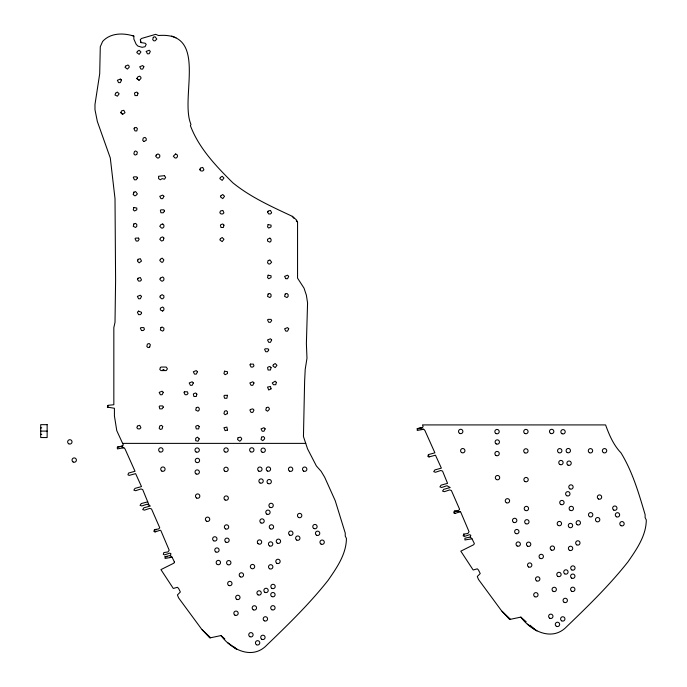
<?xml version="1.0" encoding="UTF-8"?>
<svg xmlns="http://www.w3.org/2000/svg" width="687" height="687" viewBox="0 0 687 687"><rect width="100%" height="100%" fill="white"/><g stroke="black" fill="none" stroke-linecap="round" stroke-linejoin="round"><path stroke-width="1.03" d="M107.859 407.176L107.902 405.459M136.799 154.481L137.383 152.119L135.622 150.942L134.446 151.535L133.853 153.888L135.03 155.064L136.67 154.515M133.853 192.162L133.261 194.515L134.446 195.701L135.622 195.701L137.383 193.932L135.622 191.579L133.853 192.162L133.304 194.352M149.749 347.029L150.341 344.676L149.165 343.5L147.396 344.093L146.812 346.446L147.988 347.622L149.629 347.072M174.446 562.052L172.128 557.251L165.06 558.437L165.06 556.668L170.359 555.491L170.951 553.722L169.775 553.129L164.476 554.898L163.3 554.315L163.884 552.546L168.006 551.953L169.182 550.193L160.938 530.759L160.354 530.166L155.056 531.936L153.871 531.343L154.463 529.583L158.585 528.99L159.762 527.814L151.518 508.973L149.749 508.38L144.45 510.149L142.69 509.556L143.866 507.787L150.341 506.027L147.121 504.181L141.823 505.95L140.062 505.357L141.239 503.588L147.714 501.828L148.89 504.765M420.933 429.023L423.707 429.272L424.884 430.448L434.897 452.827L428.413 454.588L427.829 456.357L429.006 456.949L435.481 455.18L441.372 468.139L434.897 469.899L433.72 471.668L435.481 472.261L440.779 470.492L442.548 471.076L447.572 483.365L441.097 485.134L439.92 486.903L441.689 487.487L446.988 485.726L450.208 487.564L443.725 489.333L442.548 491.102L444.317 491.686L449.616 489.925L451.385 490.509L459.629 509.359L458.452 510.535L454.33 511.119L453.738 512.888L454.914 513.481L460.213 511.712L460.805 512.296L469.049 531.729L467.873 533.498L463.751 534.091L463.158 535.851L464.335 536.444L469.633 534.675L470.818 535.267L470.226 537.028L464.927 538.213L464.927 539.973L471.995 538.797L474.348 543.511L473.755 544.688L460.805 551.163L473.171 570.004L477.293 568.827L478.47 570.004L480.239 573.542L477.293 576.487L478.47 579.433L501.433 610.64L509.677 619.468L520.866 617.115L526.225 621.855M199.848 169.706L200.398 168.564M125.609 66.15L125.017 67.326L127.378 69.095L129.139 67.326L129.139 66.15L127.962 64.973L125.652 66.107M121.487 80.285L120.311 82.638L118.542 82.638L117.365 80.285L120.311 79.099L121.487 80.285L120.311 79.099M136.799 78.516L137.975 76.746L139.744 76.163L140.921 77.339L140.921 78.516L139.152 80.285L136.799 78.516L138.989 80.156M146.219 51.431L149.165 50.245L150.341 51.431L149.165 53.784L147.396 53.784L146.262 51.388M120.895 112.668L121.487 110.899L123.84 110.315L125.017 112.668L122.664 114.437L120.895 112.668L122.544 114.308M162.707 370.585L163.3 369.408L164.476 370.585M174.481 561.966L173.897 563.142L160.938 569.617L173.304 588.467L177.426 587.291L178.603 588.467L180.372 591.996L177.426 594.942L178.603 597.888L201.574 629.094L209.818 637.931L221.008 635.569L224.829 638.962M423.707 429.272L417.232 430.448L417.232 428.679L422.531 427.503L423.115 426.326L422.471 424.918L605.591 424.918C609.18 434.871 613.543 445.133 620.971 452.827C632.607 471.849 638.833 493.438 645.119 514.657L645.119 517.603L646.295 519.956C646.192 535.714 636.643 549.282 628.038 561.76C609.567 585.144 588.235 605.925 566.801 626.535C552.391 641.804 531.352 631.353 520.866 617.115M267.569 212.146L268.11 211.003L270.472 210.42L271.648 212.772L270.472 213.949L268.703 213.949L267.526 212.189L268.11 211.596M134.446 127.98L133.853 128.563L135.03 130.925L136.799 130.925L137.383 128.563L136.206 127.387L134.566 127.937M162.707 311.117L163.884 309.931L163.884 308.171L162.707 306.995L160.354 308.171L160.354 309.931L162.536 311.031M250.446 409.452L249.862 410.045L251.038 412.398L252.799 412.398L253.984 410.045L252.799 408.859L250.618 409.409M143.866 141.522L146.219 140.346L146.219 138.576L145.043 137.4L143.274 137.993L142.69 140.346L143.781 141.436M175.666 153.888L173.304 156.241L175.073 158.01L176.25 158.01L177.426 156.834L177.426 155.064L175.786 153.974M268.703 260.467L269.879 259.884L271.648 262.236L269.879 264.006L268.703 264.006L267.526 262.829L268.11 260.467L268.789 260.433M227.311 413.66L227.483 411.805L226.306 410.628L224.537 411.221L223.945 413.574L225.13 414.75L227.483 413.574M162.707 223.962L160.938 224.555L159.762 226.315L161.531 228.084L162.707 228.084L163.884 226.908L163.884 225.138L162.793 224.048M269.879 238.097L267.526 239.274L267.526 241.043L269.879 242.219L271.056 241.043L271.056 239.274L269.965 238.174M222.768 210.42L220.415 211.003L219.823 212.772L221.008 213.949L222.768 213.949L223.945 212.772L222.854 210.583M147.714 501.828L142.69 489.539L140.921 488.946L135.622 490.716L133.853 490.123L135.03 488.363L141.505 486.594L135.622 473.635L129.139 475.404L127.962 474.811L128.555 473.051L135.03 471.282L125.017 448.903L123.84 447.726L117.365 448.903L117.365 447.143L122.664 445.957L123.256 444.781L116.773 430.655L114.42 415.927L114.42 408.276L107.352 407.099L107.945 405.33L113.836 404.737L113.836 327.605L115.012 322.297L115.596 280.494L115.012 198.637L110.298 158.01L97.348 121.505L94.986 109.722L94.986 104.424L99.701 73.801L100.285 46.716L102.646 41.418C110.487 32.727 123.523 32.77 133.853 36.119L133.853 39.065L136.206 44.363L137.975 46.123L142.097 47.309L145.043 46.716L146.219 44.363L145.043 43.187L140.921 42.594L140.328 39.648L141.505 38.472L155.64 34.35L158.585 35.526C208.719 31.336 179.547 97.812 190.969 124.441L190.385 125.627C198.826 148.117 215.984 166.065 232.781 182.742C250.592 197.255 271.631 206.607 292.258 216.311L296.38 219.84L297.557 222.193L297.557 278.141L304.032 288.145L306.385 295.212L307.57 302.873L306.385 343.5L306.977 358.219L305.208 369.408L304.624 381.191L303.448 436.537L307.57 448.903L316.398 465.984L321.112 471.282L324.642 477.173L335.239 500.729L345.252 533.112L345.252 536.058L346.428 538.41C346.325 554.169 336.785 567.745 328.18 580.223C309.708 603.598 288.377 624.38 266.934 644.999C252.533 660.259 231.493 649.816 221.008 635.569M117.365 447.143L122.75 446.043L122.312 446.043M422.531 427.503L417.232 428.679L419.079 428.851M164.476 175.674L158.585 176.267L158.585 178.62L160.354 179.796L162.115 178.62L164.476 179.213L165.653 177.444L164.562 175.803M138.568 238.097L135.622 238.097L135.03 238.681L136.206 241.043L137.975 241.043L139.152 239.274L138.602 238.174M285.775 278.724L287.544 278.724L288.72 276.372L287.544 275.195L284.598 276.372L285.698 278.561M141.505 330.541L143.274 330.541L144.45 329.365L143.866 327.605L140.921 327.605L140.328 328.188L141.428 330.378M422.17 427.58L422.608 427.58M40.705 427.881L41.735 427.881M40.705 431.101L47.145 431.101M40.705 434.321L41.735 434.321M122.612 443.381L305.724 443.381M165.06 556.668L167.078 556.831M170.11 557.088L172.128 557.251L170.359 555.491M121.994 447.563L123.84 447.726M460.213 511.712L454.33 511.119L454.914 513.481M156.43 529.771L154.463 529.583L155.056 531.936M140.921 42.594L140.371 39.863M171.63 36.033L175.958 37.759M132.213 35.441L133.853 36.119M527.427 624.097L536.891 630.915M227.56 642.551L237.024 649.37M530.055 625.239L536.178 630.657M233.254 646.407L236.311 649.121M163.257 369.494L164.391 370.508M502.025 611.267L510.475 619.305M202.158 629.721L210.608 637.759M470.226 537.028L471.995 538.797M292.258 216.311L294.242 218.518M296.234 220.725L297.557 222.193M463.751 534.091L464.137 535.654M428.413 454.588L429.006 456.949M227.483 395.317L226.89 398.262L224.537 398.262L223.945 395.91L224.537 395.317L227.483 395.317M137.975 93.234L137.383 95.587L135.03 95.587L134.446 93.234L135.03 92.651L136.799 92.058L137.975 93.234M153.287 37.296L152.694 39.648L153.871 40.825L155.056 40.825L156.816 39.065L155.056 36.703L153.287 37.296M133.853 207.474L133.261 209.827L134.446 211.003L136.799 209.827L136.799 208.067L133.853 207.474M163.884 238.097L163.3 240.45L161.531 241.043L159.762 239.274L160.938 237.504L162.707 236.921L163.884 238.097M162.707 426.533L162.115 428.886L160.354 429.469L159.178 428.293L159.762 425.94L161.531 425.347L162.707 426.533M223.945 225.138L223.361 227.491L221.008 227.491L220.415 225.138L221.008 224.555L222.768 223.962L223.945 225.138M196.86 394.14L196.276 396.493L193.914 396.493L193.33 394.14L193.914 393.557L195.683 392.964L196.86 394.14M199.213 426.533L198.629 428.886L196.276 428.886L195.683 426.533L196.276 425.94L198.036 425.347L199.213 426.533M224.537 371.178L223.945 373.53L225.13 374.707L227.483 373.53L227.483 371.761L224.537 371.178M268.11 224.555L267.526 226.908L268.703 228.084L271.056 226.908L271.056 225.138L268.11 224.555M268.11 275.195L267.526 277.548L268.703 278.724L271.056 277.548L271.056 275.779L268.11 275.195M271.056 367.639L270.472 370.001L268.11 370.001L267.526 367.639L268.11 367.056L269.879 366.463L271.056 367.639M276.354 382.367L275.77 384.72L273.409 384.72L272.232 382.951L275.178 381.191L276.354 382.367M115.596 93.234L115.012 95.004L117.365 96.18L119.134 93.827L117.365 92.058L115.596 93.234M160.354 367.639L159.762 369.408L160.938 370.585L166.237 370.585L167.422 368.825L166.237 367.056L160.938 367.056L160.354 367.639M137.383 51.431L136.799 52.607L139.152 54.367L140.921 52.014L139.152 50.245L137.383 51.431M143.866 66.733L142.69 69.095L140.921 69.095L139.744 66.733L142.69 65.557L143.866 66.733M156.232 155.064L155.64 156.241L157.409 158.01L158.585 158.01L159.762 156.834L159.762 155.064L157.993 153.888L156.232 155.064M163.884 196.284L162.707 198.637L160.938 198.637L159.762 196.284L162.707 195.108L163.884 196.284M137.975 259.884L137.383 261.06L139.152 262.829L141.505 261.06L140.328 258.707L137.975 259.291L137.975 259.884M200.398 168.607L199.805 169.783L200.982 170.969L202.751 170.969L203.927 169.783L202.751 167.43L200.398 168.023L200.398 168.607M141.505 296.389L140.328 298.751L138.568 298.751L137.383 296.389L140.328 295.212L141.505 296.389M160.354 259.291L159.762 260.467L161.531 262.236L162.707 262.236L163.884 259.884L162.115 258.114L160.354 259.291M160.354 278.141L159.762 279.317L161.531 281.077L162.707 281.077L163.884 279.901L163.884 278.141L162.707 276.955L160.354 278.141M160.354 295.805L159.762 296.982L161.531 298.751L162.707 298.751L163.884 297.565L163.884 295.805L162.115 294.629L160.354 295.805M220.415 177.444L219.823 178.62L222.184 180.389L223.945 178.027L222.184 176.267L220.415 177.444M221.008 195.701L220.415 196.877L222.768 198.637L224.537 196.284L222.768 194.515L221.008 195.701M220.415 238.681L219.823 239.857L222.184 241.626L223.945 239.274L222.184 237.504L220.415 238.681M137.383 426.533L136.799 427.709L137.975 428.886L139.744 428.886L140.921 427.709L139.744 425.347L137.383 425.94L137.383 426.533M163.3 392.371L162.115 394.733L160.354 394.733L159.178 392.371L162.115 391.195L163.3 392.371M197.452 371.761L196.276 374.123L194.507 374.123L193.33 371.761L196.276 370.585L197.452 371.761M193.33 382.951L192.154 385.313L190.385 385.313L189.208 382.951L192.154 381.774L193.33 382.951M199.213 438.899L198.036 441.252L195.683 440.659L195.683 438.306L197.452 437.13L199.213 438.899M271.648 339.971L270.472 342.324L268.703 342.324L267.526 339.971L270.472 338.785L271.648 339.971M253.984 382.951L252.799 385.313L251.038 385.313L249.862 382.951L252.799 381.774L253.984 382.951M288.72 328.781L287.544 331.134L285.775 331.134L284.598 328.781L287.544 327.605L288.72 328.781M273.409 364.703L272.825 365.879L275.178 367.639L276.947 365.286L275.178 363.517L273.409 364.703M265.165 428.886L263.988 431.238L262.228 431.238L261.043 428.886L263.988 427.709L265.165 428.886M137.383 178.027L136.206 179.796L134.446 179.796L133.261 177.444L133.853 176.851L136.799 176.851L137.383 178.027M164.476 211.003L163.3 212.772L160.938 212.772L160.354 210.42L160.938 209.827L163.884 209.827L164.476 211.003M163.3 407.099L162.115 408.859L159.762 408.859L159.178 406.506L159.762 405.923L162.707 405.923L163.3 407.099M271.648 320.537L270.472 322.297L268.703 322.297L267.526 319.944L268.11 319.361L271.056 319.361L271.648 320.537M268.703 349.975L267.526 351.744L265.757 351.744L264.581 349.391L265.165 348.798L268.11 348.798L268.703 349.975M133.853 223.962L133.261 226.315L135.622 227.491L136.799 226.315L136.799 224.555L135.622 223.369L133.853 223.962M137.975 278.724L137.383 279.317L138.568 281.077L140.328 281.077L141.505 279.901L140.328 277.548L137.975 278.141L137.975 278.724M138.568 311.117L137.383 312.293L138.568 314.646L140.328 314.646L141.505 313.47L141.505 312.293L138.568 311.117M160.938 327.605L160.354 329.958L162.707 331.134L163.884 329.958L163.884 328.188L162.115 327.012L160.938 327.605M268.11 294.036L267.526 296.389L269.879 297.565L271.056 296.389L271.056 294.629L269.879 293.443L268.11 294.036M184.494 391.788L183.91 392.371L185.086 394.733L186.847 394.733L188.032 393.557L187.439 391.788L184.494 391.788M285.191 294.036L284.598 296.389L286.96 297.565L288.136 296.389L288.136 294.629L286.96 293.443L285.191 294.036M196.276 407.683L195.683 410.045L198.036 411.221L199.213 410.045L199.213 408.276L198.036 407.099L196.276 407.683M250.446 364.11L249.862 364.703L251.038 367.056L252.799 367.056L253.984 365.879L253.391 364.11L250.446 364.11M266.35 407.683L265.757 410.045L267.526 411.221L269.287 409.452L269.287 408.276L268.11 407.099L266.35 407.683M238.08 437.713L237.496 439.482L239.849 441.252L241.618 439.482L241.618 438.306L240.433 437.13L238.08 437.713M261.635 437.13L261.043 439.482L262.812 440.659L264.581 438.899L264.581 437.713L263.404 436.537L261.635 437.13M271.056 388.842L268.703 390.018L267.526 387.073L270.472 386.489L271.056 388.842M227.483 430.062L225.13 430.655L223.945 427.709L226.89 427.116L227.483 430.062M47.145 424.66L40.705 424.66L40.705 437.542L47.145 437.542L47.145 424.66M73.123 461.982A2.19 2.19 0 0 0 76.403 460.084A2.19 2.19 0 0 0 73.123 458.195A2.19 2.19 0 0 0 73.123 461.982M68.734 443.785A2.19 2.19 0 0 0 72.023 441.887A2.19 2.19 0 0 0 68.734 439.989A2.19 2.19 0 0 0 68.734 443.785M159.753 451.814A2.19 2.19 0 0 0 163.034 449.916A2.19 2.19 0 0 0 159.753 448.018A2.19 2.19 0 0 0 159.753 451.814M196.121 473.953A2.19 2.19 0 0 0 199.402 472.055A2.19 2.19 0 0 0 196.121 470.157A2.19 2.19 0 0 0 196.121 473.953M260.957 522.919A2.19 2.19 0 0 0 264.237 521.021A2.19 2.19 0 0 0 260.957 519.132A2.19 2.19 0 0 0 260.957 522.919M270.343 528.827A2.19 2.19 0 0 0 273.624 526.929A2.19 2.19 0 0 0 270.343 525.04A2.19 2.19 0 0 0 270.343 528.827M289.691 535.113A2.19 2.19 0 0 0 292.98 533.215A2.19 2.19 0 0 0 289.691 531.326A2.19 2.19 0 0 0 289.691 535.113M257.96 543.597A2.19 2.19 0 0 0 261.627 542.618A2.19 2.19 0 0 0 258.947 539.939A2.19 2.19 0 0 0 257.96 543.597M253.271 609.798A2.19 2.19 0 0 0 256.552 607.901A2.19 2.19 0 0 0 253.271 606.003A2.19 2.19 0 0 0 253.271 609.798M296.681 540.042A2.19 2.19 0 0 0 299.97 538.144A2.19 2.19 0 0 0 296.681 536.255A2.19 2.19 0 0 0 296.681 540.042M316.509 535.207A2.19 2.19 0 0 0 319.79 533.318A2.19 2.19 0 0 0 316.509 531.42A2.19 2.19 0 0 0 316.509 535.207M276.878 563.314A2.19 2.19 0 0 0 280.167 561.416A2.19 2.19 0 0 0 276.878 559.519A2.19 2.19 0 0 0 276.878 563.314M277.333 543.177A2.19 2.19 0 0 0 280.614 541.279A2.19 2.19 0 0 0 277.333 539.381A2.19 2.19 0 0 0 277.333 543.177M269.519 545.899A2.19 2.19 0 0 0 272.799 544.001A2.19 2.19 0 0 0 269.519 542.103A2.19 2.19 0 0 0 269.519 545.899M313.856 528.509A2.19 2.19 0 0 0 317.136 526.62A2.19 2.19 0 0 0 313.856 524.722A2.19 2.19 0 0 0 313.856 528.509M298.553 517.44A2.19 2.19 0 0 0 301.833 515.542A2.19 2.19 0 0 0 298.553 513.644A2.19 2.19 0 0 0 298.553 517.44M270 507.341A2.19 2.19 0 0 0 273.289 505.452A2.19 2.19 0 0 0 270 503.554A2.19 2.19 0 0 0 270 507.341M266.848 514.159A2.19 2.19 0 0 0 270.128 512.262A2.19 2.19 0 0 0 266.848 510.372A2.19 2.19 0 0 0 266.848 514.159M271.803 609.704A2.19 2.19 0 0 0 275.092 607.806A2.19 2.19 0 0 0 271.803 605.917A2.19 2.19 0 0 0 271.803 609.704M234.92 615.157A2.19 2.19 0 0 0 238.2 613.259A2.19 2.19 0 0 0 234.92 611.37A2.19 2.19 0 0 0 234.92 615.157M264.28 620.79A2.19 2.19 0 0 0 267.569 618.893A2.19 2.19 0 0 0 264.28 616.995A2.19 2.19 0 0 0 264.28 620.79M249.836 636.677A2.19 2.19 0 0 0 253.117 634.779A2.19 2.19 0 0 0 249.836 632.882A2.19 2.19 0 0 0 249.836 636.677M261.807 639.279A2.19 2.19 0 0 0 265.096 637.381A2.19 2.19 0 0 0 261.807 635.484A2.19 2.19 0 0 0 261.807 639.279M256.509 644.741A2.19 2.19 0 0 0 259.789 642.843A2.19 2.19 0 0 0 256.509 640.954A2.19 2.19 0 0 0 256.509 644.741M217.255 564.448A2.19 2.19 0 0 0 220.544 562.55A2.19 2.19 0 0 0 217.255 560.652A2.19 2.19 0 0 0 217.255 564.448M227.663 564.62A2.19 2.19 0 0 0 230.944 562.722A2.19 2.19 0 0 0 227.663 560.824A2.19 2.19 0 0 0 227.663 564.62M251.425 568.493A2.19 2.19 0 0 0 254.705 566.603A2.19 2.19 0 0 0 251.425 564.705A2.19 2.19 0 0 0 251.425 568.493M269.605 568.75A2.19 2.19 0 0 0 272.894 566.861A2.19 2.19 0 0 0 269.605 564.963A2.19 2.19 0 0 0 269.605 568.75M321.044 544.104A2.19 2.19 0 0 0 324.324 542.206A2.19 2.19 0 0 0 321.044 540.317A2.19 2.19 0 0 0 321.044 544.104M206.469 521.175A2.19 2.19 0 0 0 209.75 519.278A2.19 2.19 0 0 0 206.469 517.38A2.19 2.19 0 0 0 206.469 521.175M225.439 528.878A2.19 2.19 0 0 0 228.719 526.981A2.19 2.19 0 0 0 225.439 525.091A2.19 2.19 0 0 0 225.439 528.878M225.894 542.172A2.19 2.19 0 0 0 229.183 540.274A2.19 2.19 0 0 0 225.894 538.376A2.19 2.19 0 0 0 225.894 542.172M213.709 540.798A2.19 2.19 0 0 0 216.989 538.9A2.19 2.19 0 0 0 213.709 537.011A2.19 2.19 0 0 0 213.709 540.798M215.847 551.97A2.19 2.19 0 0 0 219.127 550.072A2.19 2.19 0 0 0 215.847 548.174A2.19 2.19 0 0 0 215.847 551.97M161.797 471.042A2.19 2.19 0 0 0 165.086 469.152A2.19 2.19 0 0 0 161.797 467.254A2.19 2.19 0 0 0 161.797 471.042M196.31 462.36A2.19 2.19 0 0 0 199.591 460.462A2.19 2.19 0 0 0 196.31 458.572A2.19 2.19 0 0 0 196.31 462.36M196.559 497.998A2.19 2.19 0 0 0 199.84 496.1A2.19 2.19 0 0 0 196.559 494.202A2.19 2.19 0 0 0 196.559 497.998M224.477 470.93A2.19 2.19 0 0 0 228.136 469.951A2.19 2.19 0 0 0 225.456 467.272A2.19 2.19 0 0 0 224.477 470.93M224.95 451.926A2.19 2.19 0 0 0 228.23 450.028A2.19 2.19 0 0 0 224.95 448.13A2.19 2.19 0 0 0 224.95 451.926M225.104 499.981A2.19 2.19 0 0 0 228.385 498.092A2.19 2.19 0 0 0 225.104 496.194A2.19 2.19 0 0 0 225.104 499.981M250.703 451.823A2.19 2.19 0 0 0 253.984 449.933A2.19 2.19 0 0 0 250.703 448.036A2.19 2.19 0 0 0 250.703 451.823M262.073 452.132A2.19 2.19 0 0 0 265.354 450.234A2.19 2.19 0 0 0 262.073 448.345A2.19 2.19 0 0 0 262.073 452.132M258.767 471.102A2.19 2.19 0 0 0 262.048 469.204A2.19 2.19 0 0 0 258.767 467.306A2.19 2.19 0 0 0 258.767 471.102M267.329 470.99A2.19 2.19 0 0 0 270.609 469.092A2.19 2.19 0 0 0 267.329 467.194A2.19 2.19 0 0 0 267.329 470.99M303.585 471.093A2.19 2.19 0 0 0 306.874 469.195A2.19 2.19 0 0 0 303.585 467.297A2.19 2.19 0 0 0 303.585 471.093M289.51 471.136A2.19 2.19 0 0 0 292.791 469.238A2.19 2.19 0 0 0 289.51 467.34A2.19 2.19 0 0 0 289.51 471.136M268.102 483.554A2.19 2.19 0 0 0 271.382 481.656A2.19 2.19 0 0 0 268.102 479.766A2.19 2.19 0 0 0 268.102 483.554M259.978 482.944A2.19 2.19 0 0 0 263.258 481.055A2.19 2.19 0 0 0 259.978 479.157A2.19 2.19 0 0 0 259.978 482.944M240.278 576.84A2.19 2.19 0 0 0 243.567 574.942A2.19 2.19 0 0 0 240.278 573.044A2.19 2.19 0 0 0 240.278 576.84M228.728 585.427A2.19 2.19 0 0 0 232.017 583.538A2.19 2.19 0 0 0 228.728 581.64A2.19 2.19 0 0 0 228.728 585.427M271.923 588.373A2.19 2.19 0 0 0 275.204 586.475A2.19 2.19 0 0 0 271.923 584.585A2.19 2.19 0 0 0 271.923 588.373M264.95 592.331A2.19 2.19 0 0 0 268.231 590.442A2.19 2.19 0 0 0 264.95 588.544A2.19 2.19 0 0 0 264.95 592.331M258.003 594.839A2.19 2.19 0 0 0 261.283 592.941A2.19 2.19 0 0 0 258.003 591.052A2.19 2.19 0 0 0 258.003 594.839M271.812 596.574A2.19 2.19 0 0 0 275.101 594.676A2.19 2.19 0 0 0 271.812 592.787A2.19 2.19 0 0 0 271.812 596.574M236.74 599.313A2.19 2.19 0 0 0 240.021 597.415A2.19 2.19 0 0 0 236.74 595.526A2.19 2.19 0 0 0 236.74 599.313M196.07 451.977A2.19 2.19 0 0 0 199.35 450.088A2.19 2.19 0 0 0 196.07 448.19A2.19 2.19 0 0 0 196.07 451.977M525.761 523.717A2.19 2.19 0 0 0 529.042 521.819A2.19 2.19 0 0 0 525.761 519.922A2.19 2.19 0 0 0 525.761 523.717M515.714 533.507A2.19 2.19 0 0 0 518.994 531.618A2.19 2.19 0 0 0 515.714 529.72A2.19 2.19 0 0 0 515.714 533.507M561.932 433.677A2.19 2.19 0 0 0 565.221 431.78A2.19 2.19 0 0 0 561.932 429.882A2.19 2.19 0 0 0 561.932 433.677M550.562 433.368A2.19 2.19 0 0 0 553.851 431.479A2.19 2.19 0 0 0 550.562 429.581A2.19 2.19 0 0 0 550.562 433.368M524.962 481.527A2.19 2.19 0 0 0 528.251 479.629A2.19 2.19 0 0 0 524.962 477.74A2.19 2.19 0 0 0 524.962 481.527M524.808 433.471A2.19 2.19 0 0 0 528.088 431.573A2.19 2.19 0 0 0 524.808 429.676A2.19 2.19 0 0 0 524.808 433.471M496.426 479.535A2.19 2.19 0 0 0 499.707 477.645A2.19 2.19 0 0 0 496.426 475.748A2.19 2.19 0 0 0 496.426 479.535M461.664 452.587A2.19 2.19 0 0 0 464.944 450.689A2.19 2.19 0 0 0 461.664 448.8A2.19 2.19 0 0 0 461.664 452.587M459.612 433.36A2.19 2.19 0 0 0 462.901 431.462A2.19 2.19 0 0 0 459.612 429.564A2.19 2.19 0 0 0 459.612 433.36M534.778 596.702A2.19 2.19 0 0 0 538.067 594.805A2.19 2.19 0 0 0 534.778 592.907A2.19 2.19 0 0 0 534.778 596.702M553.129 591.335A2.19 2.19 0 0 0 556.41 589.446A2.19 2.19 0 0 0 553.129 587.548A2.19 2.19 0 0 0 553.129 591.335M571.67 591.249A2.19 2.19 0 0 0 574.95 589.352A2.19 2.19 0 0 0 571.67 587.454A2.19 2.19 0 0 0 571.67 591.249M549.694 618.214A2.19 2.19 0 0 0 552.983 616.325A2.19 2.19 0 0 0 549.694 614.427A2.19 2.19 0 0 0 549.694 618.214M564.147 602.336A2.19 2.19 0 0 0 567.428 600.438A2.19 2.19 0 0 0 564.147 598.54A2.19 2.19 0 0 0 564.147 602.336M561.674 620.825A2.19 2.19 0 0 0 564.954 618.927A2.19 2.19 0 0 0 561.674 617.029A2.19 2.19 0 0 0 561.674 620.825M556.367 626.286A2.19 2.19 0 0 0 559.656 624.389A2.19 2.19 0 0 0 556.367 622.499A2.19 2.19 0 0 0 556.367 626.286M517.122 545.985A2.19 2.19 0 0 0 520.403 544.095A2.19 2.19 0 0 0 517.122 542.198A2.19 2.19 0 0 0 517.122 545.985M527.53 546.165A2.19 2.19 0 0 0 530.811 544.267A2.19 2.19 0 0 0 527.53 542.369A2.19 2.19 0 0 0 527.53 546.165M551.283 550.038A2.19 2.19 0 0 0 554.564 548.14A2.19 2.19 0 0 0 551.283 546.251A2.19 2.19 0 0 0 551.283 550.038M569.471 550.296A2.19 2.19 0 0 0 572.752 548.398A2.19 2.19 0 0 0 569.471 546.509A2.19 2.19 0 0 0 569.471 550.296M620.902 525.649A2.19 2.19 0 0 0 624.191 523.752A2.19 2.19 0 0 0 620.902 521.854A2.19 2.19 0 0 0 620.902 525.649M616.376 516.753A2.19 2.19 0 0 0 619.657 514.855A2.19 2.19 0 0 0 616.376 512.966A2.19 2.19 0 0 0 616.376 516.753M506.336 502.712A2.19 2.19 0 0 0 509.617 500.823A2.19 2.19 0 0 0 506.336 498.925A2.19 2.19 0 0 0 506.336 502.712M525.297 510.424A2.19 2.19 0 0 0 528.578 508.526A2.19 2.19 0 0 0 525.297 506.628A2.19 2.19 0 0 0 525.297 510.424M513.567 522.343A2.19 2.19 0 0 0 516.856 520.445A2.19 2.19 0 0 0 513.567 518.548A2.19 2.19 0 0 0 513.567 522.343M496.177 443.905A2.19 2.19 0 0 0 499.458 442.007A2.19 2.19 0 0 0 496.177 440.118A2.19 2.19 0 0 0 496.177 443.905M495.928 433.523A2.19 2.19 0 0 0 499.217 431.625A2.19 2.19 0 0 0 495.928 429.736A2.19 2.19 0 0 0 495.928 433.523M524.791 452.819A2.19 2.19 0 0 0 528.071 450.93A2.19 2.19 0 0 0 524.791 449.032A2.19 2.19 0 0 0 524.791 452.819M567.187 452.535A2.19 2.19 0 0 0 570.476 450.638A2.19 2.19 0 0 0 567.187 448.74A2.19 2.19 0 0 0 567.187 452.535M589.558 516.658A2.19 2.19 0 0 0 592.838 514.761A2.19 2.19 0 0 0 589.558 512.871A2.19 2.19 0 0 0 589.558 516.658M613.723 510.055A2.19 2.19 0 0 0 617.003 508.157A2.19 2.19 0 0 0 613.723 506.267A2.19 2.19 0 0 0 613.723 510.055M596.548 521.588A2.19 2.19 0 0 0 599.828 519.69A2.19 2.19 0 0 0 596.548 517.792A2.19 2.19 0 0 0 596.548 521.588M598.411 498.977A2.19 2.19 0 0 0 601.692 497.087A2.19 2.19 0 0 0 598.411 495.19A2.19 2.19 0 0 0 598.411 498.977M560.815 504.464A2.19 2.19 0 0 0 564.104 502.566A2.19 2.19 0 0 0 560.815 500.677A2.19 2.19 0 0 0 560.815 504.464M566.706 495.705A2.19 2.19 0 0 0 569.995 493.807A2.19 2.19 0 0 0 566.706 491.909A2.19 2.19 0 0 0 566.706 495.705M571.678 578.119A2.19 2.19 0 0 0 574.959 576.221A2.19 2.19 0 0 0 571.678 574.323A2.19 2.19 0 0 0 571.678 578.119M536.599 580.858A2.19 2.19 0 0 0 539.888 578.961A2.19 2.19 0 0 0 536.599 577.063A2.19 2.19 0 0 0 536.599 580.858M528.595 566.973A2.19 2.19 0 0 0 531.875 565.075A2.19 2.19 0 0 0 528.595 563.185A2.19 2.19 0 0 0 528.595 566.973M540.145 558.385A2.19 2.19 0 0 0 543.426 556.487A2.19 2.19 0 0 0 540.145 554.589A2.19 2.19 0 0 0 540.145 558.385M557.861 576.384A2.19 2.19 0 0 0 561.142 574.487A2.19 2.19 0 0 0 557.861 572.589A2.19 2.19 0 0 0 557.861 576.384M564.808 573.877A2.19 2.19 0 0 0 568.097 571.979A2.19 2.19 0 0 0 564.808 570.09A2.19 2.19 0 0 0 564.808 573.877M571.782 569.918A2.19 2.19 0 0 0 575.062 568.02A2.19 2.19 0 0 0 571.782 566.131A2.19 2.19 0 0 0 571.782 569.918M576.745 544.851A2.19 2.19 0 0 0 580.026 542.962A2.19 2.19 0 0 0 576.745 541.064A2.19 2.19 0 0 0 576.745 544.851M570.21 510.372A2.19 2.19 0 0 0 573.49 508.474A2.19 2.19 0 0 0 570.21 506.585A2.19 2.19 0 0 0 570.21 510.372M558.282 525.486A2.19 2.19 0 0 0 561.562 523.597A2.19 2.19 0 0 0 558.282 521.699A2.19 2.19 0 0 0 558.282 525.486M569.866 488.886A2.19 2.19 0 0 0 573.147 486.989A2.19 2.19 0 0 0 569.866 485.099A2.19 2.19 0 0 0 569.866 488.886M603.452 452.63A2.19 2.19 0 0 0 606.733 450.741A2.19 2.19 0 0 0 603.452 448.843A2.19 2.19 0 0 0 603.452 452.63M589.377 452.673A2.19 2.19 0 0 0 592.658 450.784A2.19 2.19 0 0 0 589.377 448.886A2.19 2.19 0 0 0 589.377 452.673M495.98 455.49A2.19 2.19 0 0 0 499.269 453.6A2.19 2.19 0 0 0 495.98 451.702A2.19 2.19 0 0 0 495.98 455.49M567.969 465.099A2.19 2.19 0 0 0 571.249 463.201A2.19 2.19 0 0 0 567.969 461.303A2.19 2.19 0 0 0 567.969 465.099M559.845 464.489A2.19 2.19 0 0 0 563.125 462.591A2.19 2.19 0 0 0 559.845 460.702A2.19 2.19 0 0 0 559.845 464.489M558.634 452.639A2.19 2.19 0 0 0 561.914 450.749A2.19 2.19 0 0 0 558.634 448.851A2.19 2.19 0 0 0 558.634 452.639M577.192 524.713A2.19 2.19 0 0 0 580.481 522.824A2.19 2.19 0 0 0 577.192 520.926A2.19 2.19 0 0 0 577.192 524.713M569.377 527.444A2.19 2.19 0 0 0 572.657 525.546A2.19 2.19 0 0 0 569.377 523.649A2.19 2.19 0 0 0 569.377 527.444"/></g></svg>
